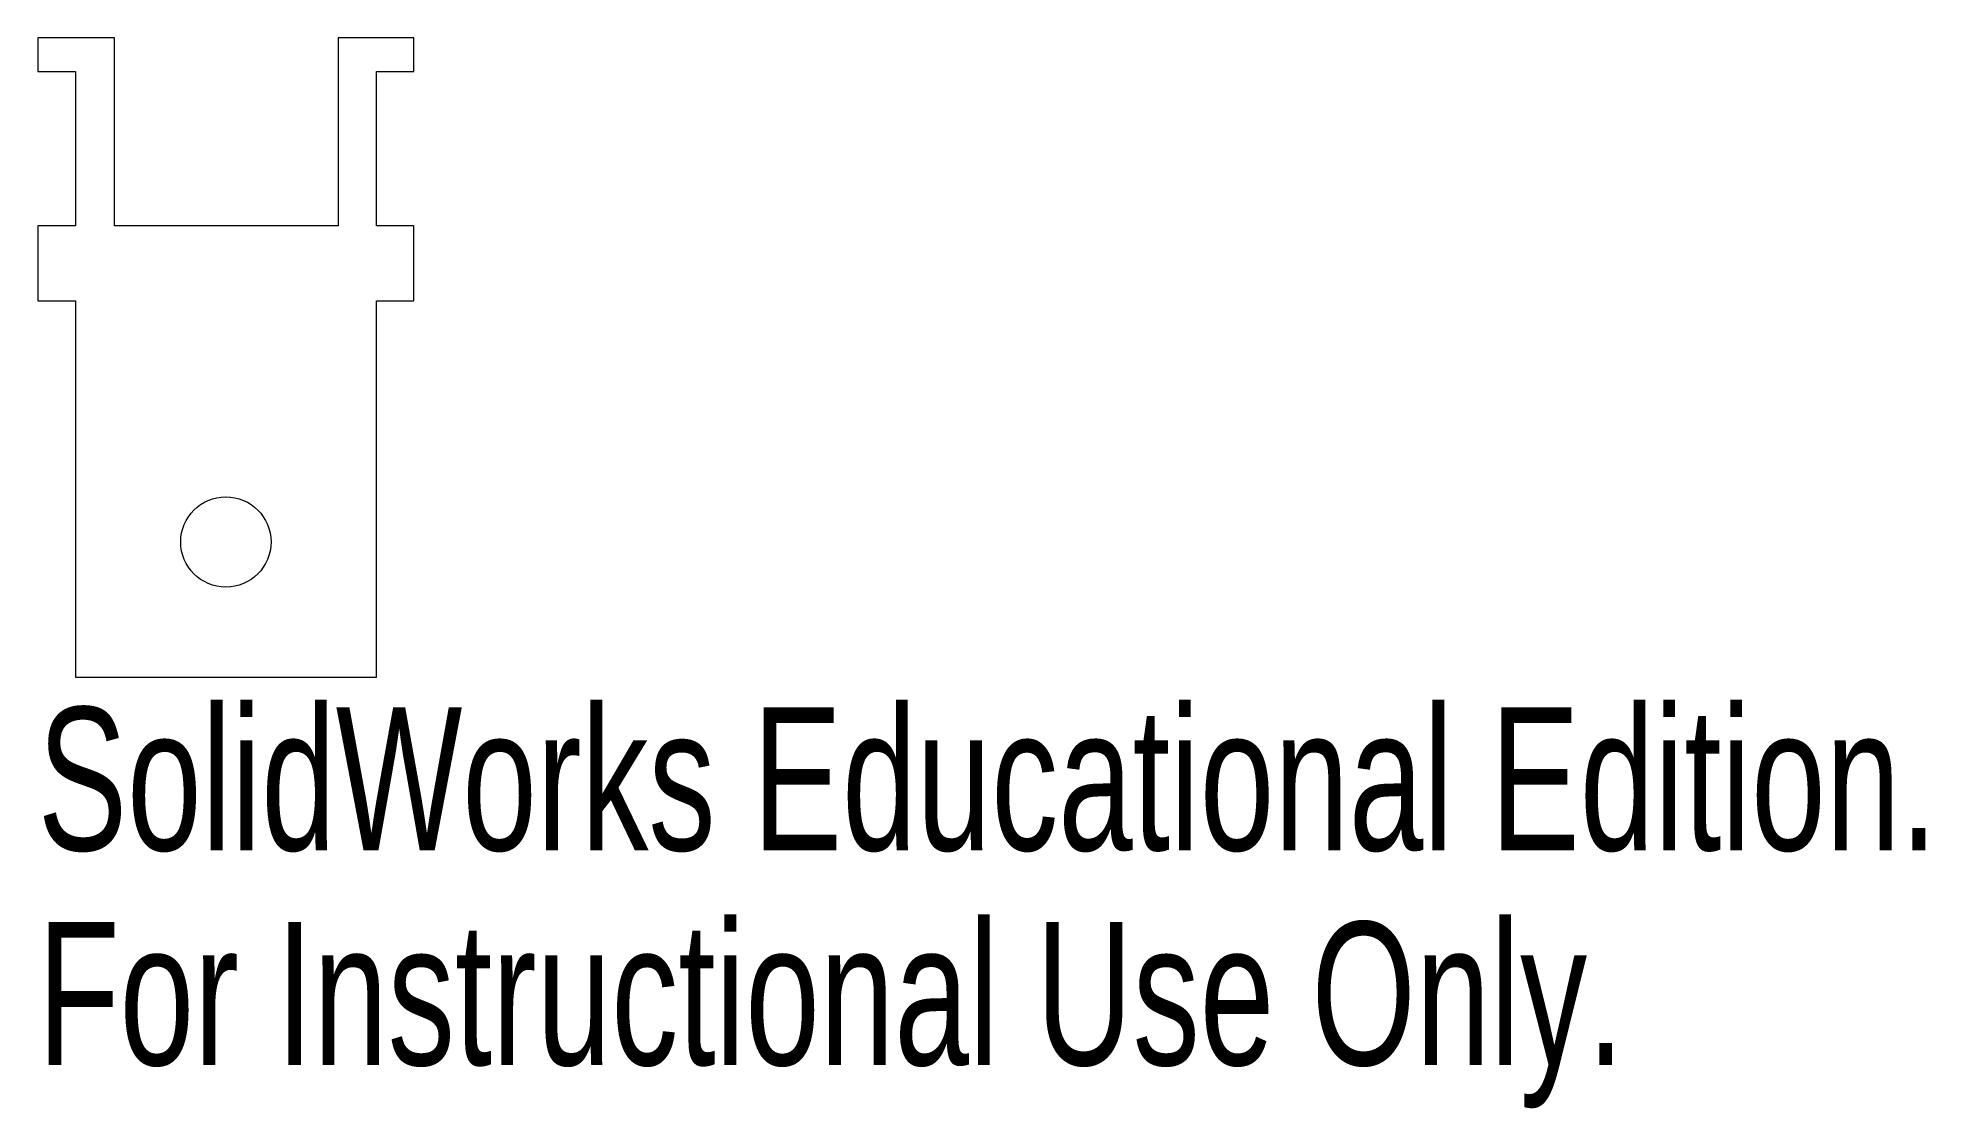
# Model space of a CAD drawing. Header units: inches. Extents: x -0.25 to 2.26, y -0.87 to 0.55.
import ezdxf

# ---------------------------------------------------------------- set-up
doc = ezdxf.new("R2010")
doc.units = ezdxf.units.IN
doc.header["$MEASUREMENT"] = 0
doc.styles.add('SLDTEXTSTYLE0', font='TXT', dxfattribs={"width": 0.7})

msp = doc.modelspace()

# ---------------------------------------------------------------- linework, layer by layer
at = {"color": 7, "linetype": 'Continuous', "lineweight": 15}
for p, q in [((-0.25, 0.55), (-0.25, 0.505)), ((-0.1479, 0.55), (-0.25, 0.55)), ((-0.1479, 0.3), (-0.1479, 0.55)), ((0.1492, 0.55), (0.1492, 0.3)), ((0.25, 0.55), (0.1492, 0.55)), ((0.25, 0.505), (0.25, 0.55)), ((-0.25, 0.505), (-0.2, 0.505)), ((-0.2, 0.505), (-0.2, 0.3)), ((0.2, 0.505), (0.25, 0.505)), ((0.2, 0.3), (0.2, 0.505)), ((-0.25, 0.3), (-0.25, 0.2)), ((-0.2, 0.3), (-0.25, 0.3)), ((0.1492, 0.3), (-0.1479, 0.3)), ((0.25, 0.3), (0.2, 0.3)), ((0.25, 0.2), (0.25, 0.3)), ((-0.25, 0.2), (-0.2, 0.2)), ((-0.2, 0.2), (-0.2, -0.3)), ((0.2, 0.2), (0.25, 0.2)), ((0.2, -0.3), (0.2, 0.2)), ((-0.2, -0.3), (0.2, -0.3))]:
    msp.add_line(p, q, dxfattribs=at)
msp.add_circle((0, -0.1204), 0.06, dxfattribs=at)

# ---------------------------------------------------------------- texts
at = {"color": 7, "linetype": 'Continuous', "char_height": 0.1903, "attachment_point": 1, "style": 'SLDTEXTSTYLE0'}
for s, insert in [('SolidWorks Educational Edition.', (-0.25, -0.3401)), ('For Instructional Use Only.', (-0.25, -0.6256))]:
    msp.add_mtext(s, dxfattribs=dict(at, insert=insert))

doc.saveas('drawing.dxf')
